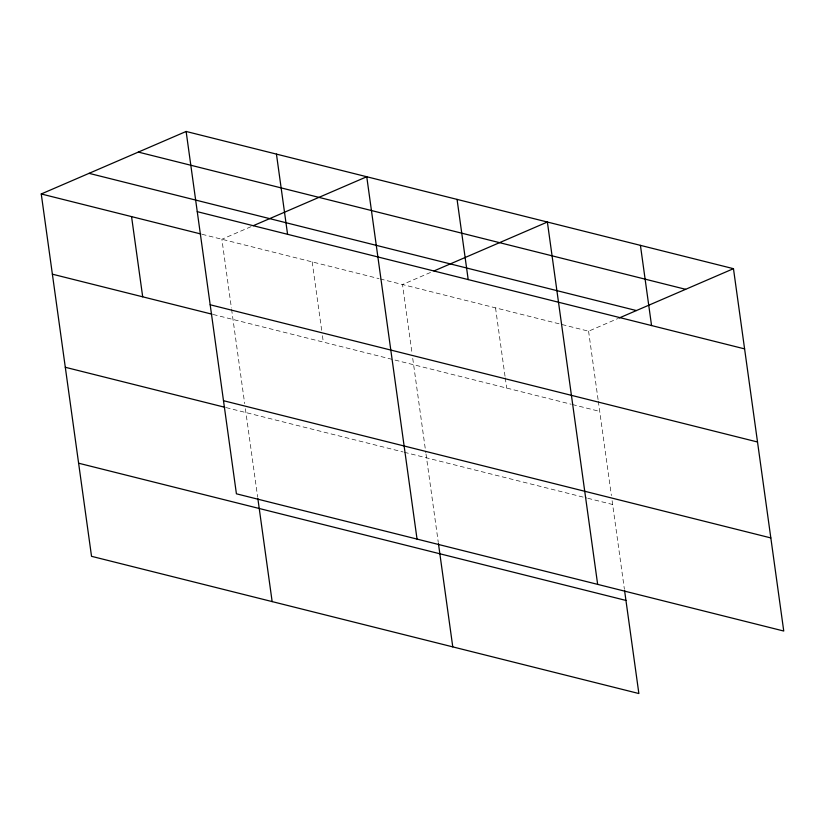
<?xml version="1.0" encoding="UTF-8"?>
<svg xmlns="http://www.w3.org/2000/svg" width="825" height="825" viewBox="0 0 825 825"><rect width="100%" height="100%" fill="white"/><g stroke="black" fill="none" stroke-linecap="round" stroke-linejoin="round"><path stroke-width="0.62" stroke-dasharray="4.12 3.09" d="M251.027 226.679L221.873 239.26L231.412 308.003M430.485 272.467L402.497 284.543L412.036 353.286M380.222 278.953L588.586 331.196L617.739 318.615M202.073 234.29L378.984 278.644M213.211 314.5L571.178 404.24M572.426 404.549L599.713 411.397M226.122 407.602L403.033 451.956M404.271 452.265L586.585 497.97M587.823 498.279L612.635 504.498M588.586 331.196L598.125 399.939M598.3 401.208L611.397 495.577M612.109 500.672L624.37 589.071M495.536 307.869L505.075 376.613M505.261 377.881L506.674 388.07M412.737 358.38L425.834 452.75M426.009 454.018L438.281 542.417M312.18 261.896L321.719 330.639M322.431 335.734L323.307 342.097M231.588 309.272L244.685 403.642M245.386 408.736L257.658 497.135"/><path stroke-width="1.24" d="M624.546 590.329L638.87 693.536L91.534 556.318L41.25 193.968L186.13 131.464L733.466 268.682L783.75 631.032L236.414 493.804L186.13 131.464M253.358 225.668L366.754 176.746L417.037 539.086M433.981 270.951L547.377 222.028L597.651 584.368M618.905 318.11L733.466 268.682M138.322 152.089L685.658 289.317M89.059 173.343L636.395 310.561M197.257 211.664L744.604 348.882M41.25 193.968L200.836 233.98M210.179 304.776L757.515 441.994M52.377 274.178L211.973 314.181M223.493 400.702L770.828 537.921M65.299 367.28L224.885 407.292M78.612 463.207L625.948 600.425M640.427 245.355L651.554 325.555M457.06 199.392L468.198 279.593M438.457 543.675L452.77 646.882M276.447 154.11L287.574 234.31M257.833 498.393L272.147 601.6M131.557 216.614L142.694 296.814"/></g></svg>
